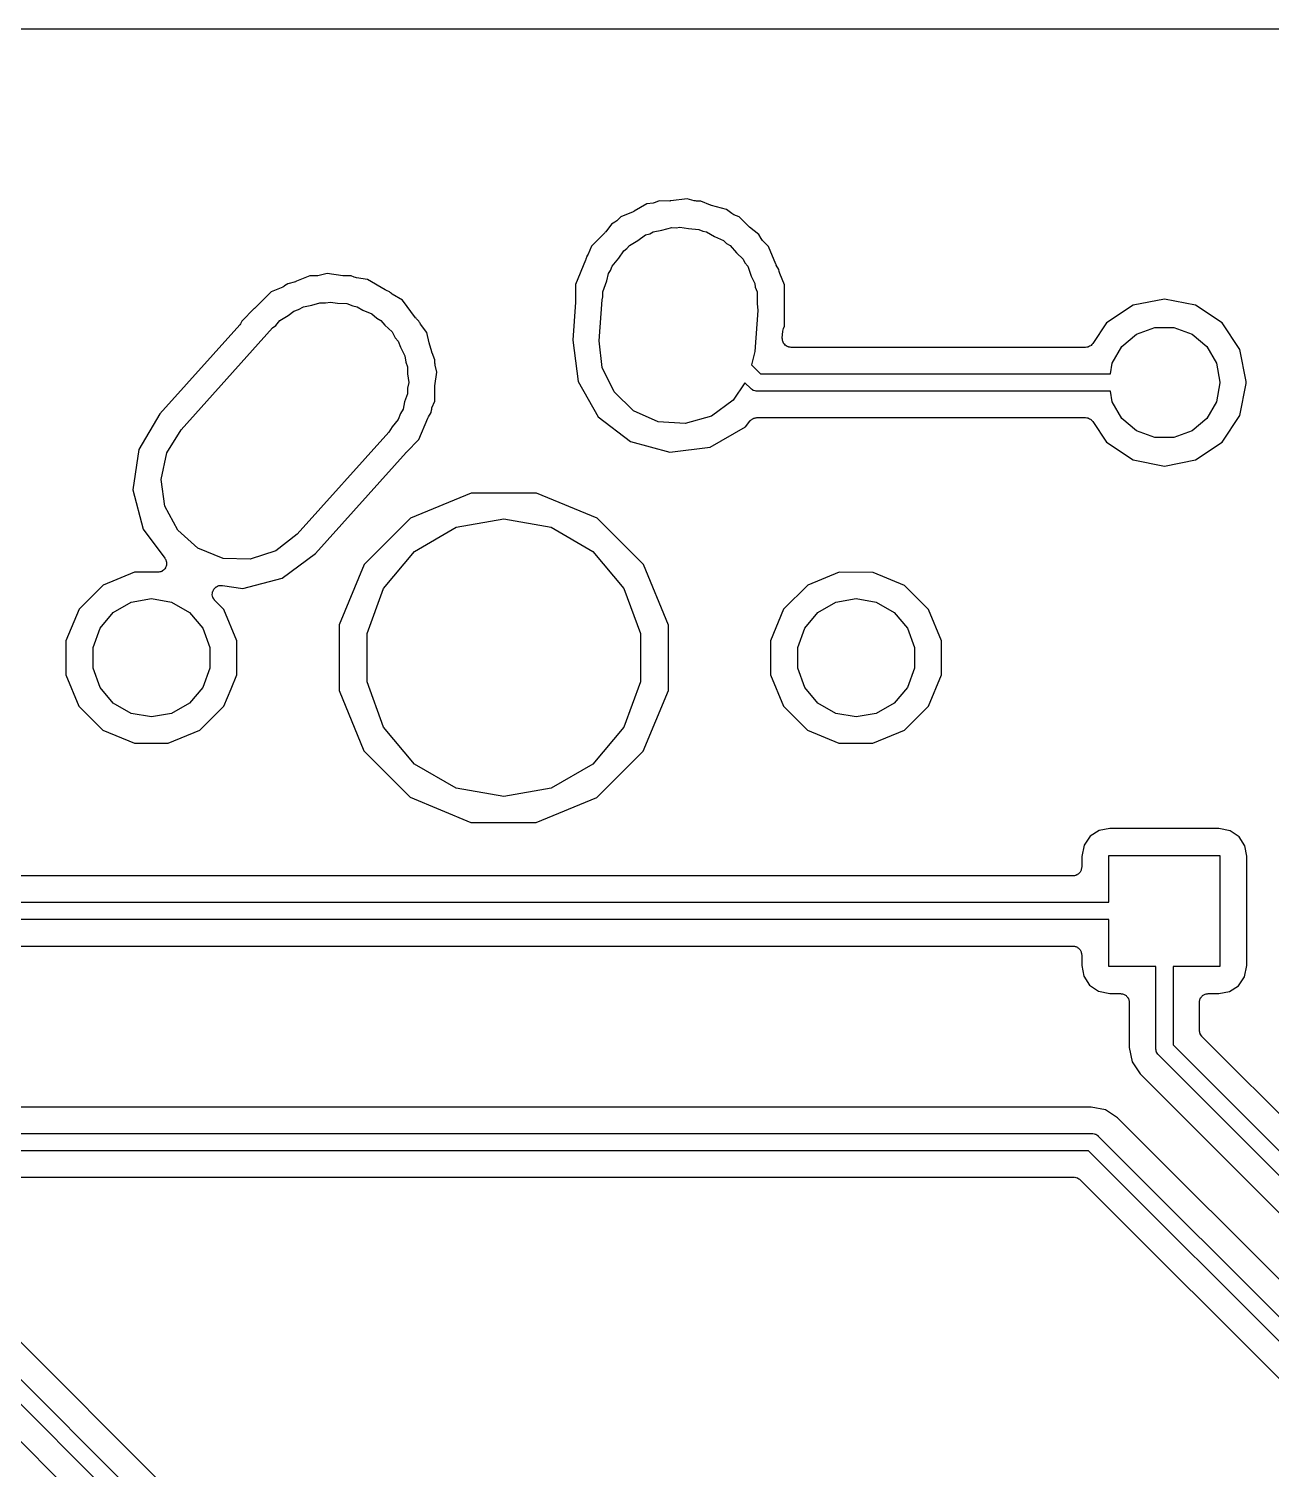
# Model space of a CAD drawing. Extents: x 29 to 257, y -104 to -29.
# Drawn here: x 221.75 to 239.67, y -49.8 to -29.03 of the extents above; entities that cross this region are included whole.
import ezdxf

# ---------------------------------------------------------------- set-up
doc = ezdxf.new("R2010")
doc.units = 0
doc.header["$MEASUREMENT"] = 0
doc.layers.add('BLACK', color=7, linetype='CONTINUOUS')

msp = doc.modelspace()

# ---------------------------------------------------------------- linework, layer by layer
at = {"layer": 'Black'}
for p, q in [((31.0137, -29.031), (254.736, -29.031)), ((230.664, -31.557), (230.483, -31.6609)), ((230.753, -31.5457), (230.664, -31.557)), ((230.769, -31.5407), (230.753, -31.5457)), ((230.785, -31.5371), (230.769, -31.5407)), ((230.842, -31.5137), (230.785, -31.5371)), ((230.993, -31.5139), (230.842, -31.5137)), ((231.001, -31.5125), (230.993, -31.5139)), ((231.009, -31.5128), (231.001, -31.5125)), ((231.246, -31.4825), (231.009, -31.5128)), ((231.347, -31.5098), (231.246, -31.4825)), ((231.363, -31.5113), (231.347, -31.5098)), ((231.38, -31.5142), (231.363, -31.5113)), ((231.441, -31.5143), (231.38, -31.5142)), ((231.58, -31.5722), (231.441, -31.5143)), ((230.288, -31.7425), (230.23, -31.8009)), ((230.468, -31.6681), (230.288, -31.7425)), ((230.475, -31.6637), (230.468, -31.6681)), ((230.483, -31.6609), (230.475, -31.6637)), ((231.588, -31.5739), (231.58, -31.5722)), ((231.596, -31.5774), (231.588, -31.5739)), ((231.812, -31.6362), (231.596, -31.5774)), ((231.889, -31.6955), (231.812, -31.6362)), ((231.904, -31.7033), (231.889, -31.6955)), ((231.918, -31.7123), (231.904, -31.7033)), ((231.994, -31.744), (231.918, -31.7123)), ((232.132, -31.882), (231.994, -31.744)), ((230.059, -31.9707), (229.864, -32.1658)), ((230.064, -31.964), (230.059, -31.9707)), ((230.07, -31.9585), (230.064, -31.964)), ((230.155, -31.8486), (230.07, -31.9585)), ((230.203, -31.8212), (230.155, -31.8486)), ((230.216, -31.8105), (230.203, -31.8212)), ((230.23, -31.8009), (230.216, -31.8105)), ((230.705, -31.9871), (230.754, -31.9588)), ((230.754, -31.9588), (230.881, -31.9364)), ((230.881, -31.9364), (231.022, -31.8959)), ((231.022, -31.8959), (231.086, -31.9003)), ((231.086, -31.9003), (231.14, -31.8907)), ((231.14, -31.8907), (231.264, -31.9126)), ((231.264, -31.9126), (231.411, -31.9228)), ((231.411, -31.9228), (231.471, -31.949)), ((231.471, -31.949), (231.526, -31.9588)), ((231.526, -31.9588), (231.638, -32.0234)), ((232.139, -31.8867), (232.132, -31.882)), ((232.144, -31.8927), (232.139, -31.8867)), ((232.276, -31.9949), (232.144, -31.8927)), ((229.864, -32.1658), (229.817, -32.2789)), ((230.375, -32.2012), (230.414, -32.1549)), ((230.414, -32.1549), (230.534, -32.0858)), ((230.534, -32.0858), (230.646, -32.0039)), ((230.646, -32.0039), (230.705, -31.9871)), ((231.638, -32.0234), (231.769, -32.0813)), ((231.769, -32.0813), (231.814, -32.1247)), ((231.814, -32.1247), (231.866, -32.1549)), ((231.866, -32.1549), (231.955, -32.2607)), ((232.311, -32.0548), (232.276, -31.9949)), ((232.321, -32.0677), (232.311, -32.0548)), ((232.331, -32.0814), (232.321, -32.0677)), ((232.417, -32.168), (232.331, -32.0814)), ((232.523, -32.4233), (232.417, -32.168)), ((229.781, -32.3661), (229.634, -32.7191)), ((229.783, -32.3581), (229.781, -32.3661)), ((229.786, -32.3507), (229.783, -32.3581)), ((229.796, -32.3128), (229.786, -32.3507)), ((229.8, -32.3078), (229.796, -32.3128)), ((229.808, -32.293), (229.8, -32.3078)), ((229.817, -32.2789), (229.808, -32.293)), ((230.162, -32.4554), (230.26, -32.3391)), ((230.26, -32.3391), (230.33, -32.2339)), ((230.33, -32.2339), (230.375, -32.2012)), ((231.955, -32.2607), (232.05, -32.3525)), ((232.05, -32.3525), (232.075, -32.4045)), ((225.802, -32.5937), (225.613, -32.6719)), ((225.907, -32.5938), (225.802, -32.5937)), ((225.922, -32.5911), (225.907, -32.5938)), ((225.938, -32.5899), (225.922, -32.5911)), ((226.053, -32.5606), (225.938, -32.5899)), ((226.279, -32.5929), (226.053, -32.5606)), ((226.288, -32.5926), (226.279, -32.5929)), ((226.296, -32.5942), (226.288, -32.5926)), ((226.401, -32.5943), (226.296, -32.5942)), ((226.445, -32.6128), (226.401, -32.5943)), ((230.085, -32.6656), (230.112, -32.558)), ((230.112, -32.558), (230.139, -32.5178)), ((230.139, -32.5178), (230.162, -32.4554)), ((232.075, -32.4045), (232.118, -32.4554)), ((232.118, -32.4554), (232.17, -32.598)), ((232.17, -32.598), (232.221, -32.7035)), ((232.527, -32.4302), (232.523, -32.4233)), ((232.53, -32.4379), (232.527, -32.4302)), ((232.568, -32.504), (232.53, -32.4379)), ((232.571, -32.5282), (232.568, -32.504)), ((232.576, -32.5442), (232.571, -32.5282)), ((232.58, -32.5605), (232.576, -32.5442)), ((232.646, -32.7218), (232.58, -32.5605)), ((225.414, -32.7541), (225.248, -32.8225)), ((225.427, -32.7455), (225.414, -32.7541)), ((225.441, -32.7383), (225.427, -32.7455)), ((225.485, -32.706), (225.441, -32.7383)), ((225.596, -32.6776), (225.485, -32.706)), ((225.604, -32.6739), (225.596, -32.6776)), ((225.613, -32.6719), (225.604, -32.6739)), ((226.461, -32.6162), (226.445, -32.6128)), ((226.476, -32.6212), (226.461, -32.6162)), ((226.634, -32.6437), (226.476, -32.6212)), ((226.892, -32.7967), (226.634, -32.6437)), ((226.9, -32.7999), (226.892, -32.7967)), ((226.908, -32.8048), (226.9, -32.7999)), ((226.954, -32.824), (226.908, -32.8048)), ((229.634, -32.7191), (229.634, -32.9632)), ((230.028, -32.8239), (230.085, -32.6656)), ((232.221, -32.7035), (232.227, -32.7546)), ((232.227, -32.7546), (232.252, -32.8239)), ((232.646, -33.3209), (232.646, -32.7218)), ((225.248, -32.8225), (225.01, -33.0597)), ((225.714, -33.0388), (225.831, -33.0182)), ((225.831, -33.0182), (225.947, -32.9802)), ((225.947, -32.9802), (226.03, -32.983)), ((226.03, -32.983), (226.1, -32.9707)), ((226.1, -32.9707), (226.202, -32.9887)), ((226.202, -32.9887), (226.337, -32.9932)), ((226.337, -32.9932), (226.423, -33.0277)), ((226.967, -32.8364), (226.954, -32.824)), ((226.98, -32.8456), (226.967, -32.8364)), ((226.992, -32.8559), (226.98, -32.8456)), ((227.138, -32.9428), (226.992, -32.8559)), ((227.33, -33.199), (227.138, -32.9428)), ((229.634, -32.9718), (229.596, -33.5215)), ((229.634, -32.9632), (229.633, -32.9674)), ((229.633, -32.9674), (229.634, -32.9718)), ((229.977, -33.528), (230.018, -32.9372)), ((230.018, -32.9372), (230.028, -32.8976)), ((230.028, -32.8976), (230.028, -32.8239)), ((232.252, -32.8239), (232.252, -32.9924)), ((232.252, -32.9924), (232.263, -33.092)), ((237.674, -33.0168), (237.292, -33.2723)), ((238.125, -32.9271), (237.674, -33.0168)), ((238.576, -33.0168), (238.125, -32.9271)), ((238.958, -33.2723), (238.576, -33.0168)), ((225.004, -33.0659), (224.824, -33.2458)), ((225.006, -33.063), (225.004, -33.0659)), ((225.009, -33.0608), (225.006, -33.063)), ((225.01, -33.0597), (225.009, -33.0604)), ((225.009, -33.0604), (225.009, -33.0608)), ((225.374, -33.2349), (225.493, -33.1662)), ((225.493, -33.1662), (225.575, -33.1016)), ((225.575, -33.1016), (225.643, -33.0794)), ((225.643, -33.0794), (225.714, -33.0388)), ((226.423, -33.0277), (226.486, -33.0388)), ((226.486, -33.0388), (226.567, -33.0857)), ((226.567, -33.0857), (226.7, -33.1389)), ((226.7, -33.1389), (226.772, -33.2041)), ((226.772, -33.2041), (226.826, -33.2349)), ((227.337, -33.2051), (227.33, -33.199)), ((227.342, -33.2125), (227.337, -33.2051)), ((227.377, -33.248), (227.342, -33.2125)), ((232.263, -33.092), (232.222, -33.6828)), ((224.793, -33.3015), (223.643, -34.583)), ((223.947, -34.8147), (225.268, -33.3427)), ((224.804, -33.2833), (224.793, -33.3015)), ((224.816, -33.2653), (224.804, -33.2833)), ((224.824, -33.2458), (224.816, -33.2653)), ((225.268, -33.3427), (225.314, -33.3069)), ((225.314, -33.3069), (225.374, -33.2349)), ((226.826, -33.2349), (226.884, -33.3041)), ((226.884, -33.3041), (226.991, -33.3999)), ((226.991, -33.3999), (227.037, -33.4863)), ((227.384, -33.2642), (227.377, -33.248)), ((227.393, -33.2776), (227.384, -33.2642)), ((227.4, -33.2919), (227.393, -33.2776)), ((227.49, -33.4122), (227.4, -33.2919)), ((227.527, -33.5567), (227.49, -33.4122)), ((232.617, -33.4895), (232.624, -33.3905)), ((232.624, -33.3905), (232.629, -33.3705)), ((232.629, -33.3705), (232.633, -33.3505)), ((232.633, -33.3505), (232.646, -33.3209)), ((237.292, -33.2723), (237.094, -33.5688)), ((237.512, -33.614), (237.725, -33.4354)), ((237.725, -33.4354), (237.986, -33.3403)), ((237.986, -33.3403), (238.264, -33.3403)), ((238.264, -33.3403), (238.525, -33.4354)), ((238.525, -33.4354), (238.738, -33.614)), ((239.214, -33.6546), (238.958, -33.2723)), ((227.037, -33.4863), (227.078, -33.5354)), ((227.078, -33.5354), (227.11, -33.6234)), ((227.11, -33.6234), (227.175, -33.7445)), ((227.561, -33.6882), (227.527, -33.5567)), ((229.596, -33.5215), (229.672, -34.116)), ((230.019, -33.9165), (229.977, -33.528)), ((232.619, -33.5049), (232.617, -33.4895)), ((232.619, -33.5203), (232.619, -33.5049)), ((232.621, -33.5267), (232.619, -33.5203)), ((232.622, -33.5334), (232.621, -33.5267)), ((232.629, -33.5472), (232.622, -33.5334)), ((232.634, -33.5617), (232.629, -33.5472)), ((232.638, -33.5669), (232.634, -33.5617)), ((232.641, -33.573), (232.638, -33.5669)), ((232.652, -33.5837), (232.641, -33.573)), ((232.662, -33.5955), (232.652, -33.5837)), ((232.668, -33.5989), (232.662, -33.5955)), ((232.673, -33.6036), (232.668, -33.5989)), ((232.687, -33.6099), (232.673, -33.6036)), ((232.7, -33.6176), (232.687, -33.6099)), ((232.707, -33.6188), (232.7, -33.6176)), ((232.713, -33.6215), (232.707, -33.6188)), ((232.729, -33.6226), (232.713, -33.6215)), ((232.744, -33.6253), (232.729, -33.6226)), ((236.988, -33.6253), (232.744, -33.6253)), ((237.006, -33.6221), (236.988, -33.6253)), ((237.023, -33.6202), (237.006, -33.6221)), ((237.027, -33.6183), (237.023, -33.6202)), ((237.031, -33.6176), (237.027, -33.6183)), ((237.047, -33.6086), (237.031, -33.6176)), ((237.063, -33.6007), (237.047, -33.6086)), ((237.066, -33.5976), (237.063, -33.6007)), ((237.07, -33.5955), (237.066, -33.5976)), ((237.081, -33.5818), (237.07, -33.5955)), ((237.094, -33.5688), (237.081, -33.5818)), ((237.373, -33.8546), (237.512, -33.614)), ((238.738, -33.614), (238.877, -33.8546)), ((227.175, -33.7445), (227.188, -33.8373)), ((227.188, -33.8373), (227.212, -33.9039)), ((227.564, -33.6964), (227.561, -33.6882)), ((227.566, -33.7052), (227.564, -33.6964)), ((227.606, -33.8018), (227.566, -33.7052)), ((227.606, -33.85), (227.606, -33.8018)), ((227.609, -33.8657), (227.606, -33.85)), ((232.222, -33.6828), (232.174, -33.877)), ((239.306, -34.1181), (239.214, -33.6546)), ((227.212, -33.9039), (227.212, -34.0076)), ((227.212, -34.0076), (227.23, -34.1313)), ((227.607, -34.1783), (227.636, -33.9806)), ((227.61, -33.8816), (227.609, -33.8657)), ((227.636, -33.9806), (227.61, -33.8816)), ((230.19, -34.2675), (230.019, -33.9165)), ((232.174, -33.877), (232.303, -34.0063)), ((232.303, -34.0063), (237.347, -34.0063)), ((237.347, -34.0063), (237.373, -33.8546)), ((238.877, -33.8546), (238.925, -34.1282)), ((227.23, -34.1313), (227.212, -34.2149)), ((227.212, -34.2149), (227.212, -34.2961)), ((227.606, -34.1962), (227.607, -34.1873)), ((227.606, -34.4009), (227.606, -34.1962)), ((227.607, -34.1873), (227.607, -34.1783)), ((229.672, -34.116), (229.964, -34.6251)), ((230.471, -34.5387), (230.19, -34.2675)), ((232.078, -34.1353), (231.91, -34.3861)), ((232.163, -34.2196), (232.078, -34.1353)), ((232.167, -34.2228), (232.163, -34.2196)), ((232.171, -34.227), (232.167, -34.2228)), ((232.185, -34.2352), (232.171, -34.227)), ((232.198, -34.2445), (232.185, -34.2352)), ((232.204, -34.246), (232.198, -34.2445)), ((232.208, -34.2487), (232.204, -34.246)), ((232.225, -34.2515), (232.208, -34.2487)), ((232.24, -34.2558), (232.225, -34.2515)), ((232.246, -34.2553), (232.24, -34.2558)), ((232.251, -34.2563), (232.246, -34.2553)), ((237.347, -34.2563), (232.251, -34.2563)), ((237.373, -34.4079), (237.347, -34.2563)), ((238.925, -34.1343), (238.877, -34.4079)), ((238.925, -34.1282), (238.925, -34.1343)), ((239.214, -34.6079), (239.306, -34.1444)), ((239.306, -34.1444), (239.306, -34.1181)), ((227.171, -34.4078), (227.149, -34.5136)), ((227.212, -34.2961), (227.171, -34.4078)), ((227.565, -34.4979), (227.606, -34.4009)), ((231.91, -34.3861), (231.594, -34.6161)), ((237.512, -34.6485), (237.373, -34.4079)), ((238.877, -34.4079), (238.738, -34.6485)), ((223.643, -34.583), (223.338, -35.0987)), ((227.078, -34.6646), (226.99, -34.77)), ((227.11, -34.5764), (227.078, -34.6646)), ((227.149, -34.5136), (227.11, -34.5764)), ((227.376, -34.9542), (227.505, -34.6441)), ((227.505, -34.6441), (227.51, -34.6365)), ((227.51, -34.6365), (227.513, -34.6281)), ((227.513, -34.6281), (227.552, -34.5613)), ((227.552, -34.5613), (227.557, -34.5286)), ((227.557, -34.5286), (227.562, -34.5134)), ((227.562, -34.5134), (227.565, -34.4979)), ((229.964, -34.6251), (230.428, -34.9838)), ((230.829, -34.6972), (230.471, -34.5387)), ((231.594, -34.6161), (231.218, -34.7241)), ((232.152, -34.6849), (232.154, -34.6836)), ((232.154, -34.6836), (232.155, -34.6805)), ((232.155, -34.6805), (232.164, -34.6734)), ((232.164, -34.6734), (232.17, -34.667)), ((232.17, -34.667), (232.176, -34.6633)), ((232.176, -34.6633), (232.183, -34.6568)), ((232.183, -34.6568), (232.185, -34.6561)), ((232.185, -34.6557), (232.187, -34.655)), ((232.185, -34.6561), (232.185, -34.6557)), ((232.187, -34.655), (232.19, -34.6529)), ((232.19, -34.6529), (232.2, -34.6494)), ((232.2, -34.6494), (232.208, -34.6449)), ((232.208, -34.6449), (232.215, -34.6436)), ((232.215, -34.6436), (232.224, -34.6401)), ((232.224, -34.6401), (232.226, -34.64)), ((232.226, -34.64), (232.226, -34.6397)), ((232.226, -34.6397), (232.226, -34.6397)), ((232.226, -34.6397), (232.229, -34.6397)), ((232.229, -34.6397), (232.232, -34.6387)), ((232.232, -34.6387), (232.242, -34.6389)), ((232.242, -34.6389), (232.251, -34.6373)), ((232.251, -34.6373), (236.988, -34.6373)), ((236.988, -34.6373), (237.006, -34.6404)), ((237.006, -34.6404), (237.023, -34.6423)), ((237.023, -34.6423), (237.027, -34.6442)), ((237.027, -34.6442), (237.031, -34.6449)), ((237.031, -34.6449), (237.047, -34.6539)), ((237.047, -34.6539), (237.063, -34.6618)), ((237.063, -34.6618), (237.066, -34.6649)), ((237.066, -34.6649), (237.07, -34.667)), ((237.07, -34.667), (237.081, -34.6807)), ((237.081, -34.6807), (237.094, -34.6937)), ((237.725, -34.8271), (237.512, -34.6485)), ((238.738, -34.6485), (238.525, -34.8271)), ((238.958, -34.9902), (239.214, -34.6079)), ((223.741, -35.1464), (223.947, -34.8147)), ((226.943, -34.8453), (225.622, -36.3173)), ((226.99, -34.77), (226.943, -34.8453)), ((231.218, -34.7241), (230.829, -34.6972)), ((231.576, -35.063), (232.085, -34.7714)), ((232.085, -34.7714), (232.15, -34.6865)), ((232.15, -34.6865), (232.152, -34.6851)), ((232.152, -34.6851), (232.152, -34.6849)), ((237.094, -34.6937), (237.292, -34.9902)), ((237.986, -34.9222), (237.725, -34.8271)), ((238.525, -34.8271), (238.264, -34.9222)), ((223.338, -35.0987), (223.254, -35.6794)), ((227.196, -35.1341), (227.376, -34.9542)), ((230.428, -34.9838), (230.994, -35.1375)), ((230.994, -35.1375), (231.576, -35.063)), ((237.292, -34.9902), (237.674, -35.2457)), ((238.264, -34.9222), (237.986, -34.9222)), ((238.576, -35.2457), (238.958, -34.9902)), ((223.66, -35.5287), (223.741, -35.1464)), ((225.885, -36.5946), (227.191, -35.1392)), ((227.191, -35.1392), (227.194, -35.137)), ((227.194, -35.137), (227.196, -35.1341)), ((237.674, -35.2457), (238.125, -35.3354)), ((238.125, -35.3354), (238.576, -35.2457)), ((223.254, -35.6794), (223.4, -36.2478)), ((223.715, -35.9155), (223.66, -35.5287)), ((223.899, -36.2601), (223.715, -35.9155)), ((228.13, -35.7247), (227.256, -36.0855)), ((229.074, -35.7255), (228.13, -35.7247)), ((229.947, -36.0878), (229.074, -35.7255)), ((227.256, -36.0855), (226.588, -36.753)), ((227.915, -36.2192), (228.6, -36.0985)), ((228.6, -36.0985), (229.285, -36.2192)), ((230.615, -36.7565), (229.947, -36.0878)), ((223.4, -36.2478), (223.713, -36.665)), ((224.19, -36.5211), (223.899, -36.2601)), ((225.622, -36.3173), (225.315, -36.5584)), ((227.313, -36.5667), (227.915, -36.2192)), ((229.285, -36.2192), (229.887, -36.5667)), ((224.553, -36.6668), (224.19, -36.5211)), ((223.713, -36.665), (223.716, -36.6719)), ((223.716, -36.6719), (223.721, -36.6778)), ((223.721, -36.6778), (223.726, -36.6914)), ((223.726, -36.6914), (223.733, -36.7044)), ((223.733, -36.7044), (223.733, -36.712)), ((223.733, -36.712), (223.736, -36.7192)), ((223.736, -36.7192), (223.736, -36.7337)), ((223.736, -36.7337), (223.738, -36.7482)), ((223.738, -36.7482), (223.736, -36.7557)), ((223.736, -36.7557), (223.736, -36.7633)), ((224.943, -36.6798), (224.553, -36.6668)), ((225.315, -36.5584), (224.943, -36.6798)), ((225.405, -36.954), (225.885, -36.5946)), ((226.588, -36.753), (226.226, -37.6255)), ((226.867, -37.0992), (227.313, -36.5667)), ((229.887, -36.5667), (230.333, -37.0992)), ((230.975, -37.6297), (230.615, -36.7565)), ((223.276, -36.8679), (222.823, -37.055)), ((223.611, -36.8682), (223.276, -36.8679)), ((223.618, -36.8668), (223.611, -36.8682)), ((223.626, -36.8673), (223.618, -36.8668)), ((223.64, -36.8631), (223.626, -36.8673)), ((223.654, -36.8606), (223.64, -36.8631)), ((223.661, -36.8567), (223.654, -36.8606)), ((223.668, -36.8545), (223.661, -36.8567)), ((223.68, -36.8458), (223.668, -36.8545)), ((223.693, -36.8385), (223.68, -36.8458)), ((223.697, -36.8327), (223.693, -36.8385)), ((223.704, -36.828), (223.697, -36.8327)), ((223.712, -36.8159), (223.704, -36.828)), ((223.721, -36.8048), (223.712, -36.8159)), ((223.724, -36.7976), (223.721, -36.8048)), ((223.728, -36.7911), (223.724, -36.7976)), ((223.731, -36.777), (223.728, -36.7911)), ((223.736, -36.7633), (223.731, -36.777)), ((224.837, -37.0994), (225.405, -36.954)), ((233.436, -36.8679), (232.983, -37.055)), ((233.926, -36.8683), (233.436, -36.8679)), ((234.379, -37.0563), (233.926, -36.8683)), ((222.823, -37.055), (222.476, -37.4013)), ((224.398, -37.1871), (224.4, -37.1686)), ((224.4, -37.1686), (224.402, -37.15)), ((224.402, -37.15), (224.404, -37.1469)), ((224.404, -37.1434), (224.413, -37.127)), ((224.404, -37.1469), (224.404, -37.1434)), ((224.413, -37.127), (224.421, -37.11)), ((224.421, -37.11), (224.423, -37.1076)), ((224.423, -37.1076), (224.425, -37.1045)), ((224.425, -37.1045), (224.439, -37.0921)), ((224.439, -37.0921), (224.452, -37.0789)), ((224.452, -37.0789), (224.455, -37.0774)), ((224.455, -37.0774), (224.458, -37.0751)), ((224.458, -37.0751), (224.475, -37.0681)), ((224.475, -37.0681), (224.492, -37.0603)), ((224.492, -37.0603), (224.495, -37.06)), ((224.495, -37.06), (224.499, -37.0587)), ((224.499, -37.0587), (224.517, -37.0581)), ((224.517, -37.0581), (224.536, -37.0565)), ((224.536, -37.0565), (224.539, -37.0574)), ((224.539, -37.0574), (224.543, -37.0573)), ((224.543, -37.0573), (224.837, -37.0994)), ((226.629, -37.7524), (226.867, -37.0992)), ((230.333, -37.0992), (230.571, -37.7524)), ((232.983, -37.055), (232.636, -37.4013)), ((234.725, -37.4031), (234.379, -37.0563)), ((222.971, -37.4457), (223.228, -37.2974)), ((223.228, -37.2974), (223.52, -37.2458)), ((223.52, -37.2458), (223.812, -37.2974)), ((223.812, -37.2974), (224.069, -37.4457)), ((224.398, -37.1905), (224.398, -37.1871)), ((224.398, -37.1939), (224.398, -37.1905)), ((224.403, -37.212), (224.398, -37.1939)), ((224.407, -37.2302), (224.403, -37.212)), ((224.409, -37.2332), (224.407, -37.2302)), ((224.41, -37.2365), (224.409, -37.2332)), ((224.42, -37.2519), (224.41, -37.2365)), ((224.43, -37.2677), (224.42, -37.2519)), ((224.433, -37.2699), (224.43, -37.2677)), ((224.435, -37.2727), (224.433, -37.2699)), ((224.565, -37.4031), (224.435, -37.2727)), ((233.131, -37.4457), (233.388, -37.2974)), ((233.388, -37.2974), (233.68, -37.2458)), ((233.68, -37.2458), (233.972, -37.2974)), ((233.972, -37.2974), (234.229, -37.4457)), ((222.476, -37.4013), (222.288, -37.8539)), ((222.78, -37.6729), (222.971, -37.4457)), ((224.069, -37.4457), (224.26, -37.6729)), ((224.752, -37.856), (224.565, -37.4031)), ((232.636, -37.4013), (232.448, -37.8539)), ((232.94, -37.6729), (233.131, -37.4457)), ((234.229, -37.4457), (234.42, -37.6729)), ((234.912, -37.856), (234.725, -37.4031)), ((222.679, -37.9517), (222.78, -37.6729)), ((224.26, -37.6729), (224.361, -37.9517)), ((226.226, -37.6255), (226.225, -38.5703)), ((226.629, -38.4476), (226.629, -37.7524)), ((230.571, -37.7524), (230.571, -38.4476)), ((230.975, -38.369), (230.975, -37.6297)), ((232.839, -37.9517), (232.94, -37.6729)), ((234.42, -37.6729), (234.521, -37.9517)), ((222.288, -37.8539), (222.288, -38.344)), ((222.679, -38.2483), (222.679, -37.9517)), ((224.361, -37.9517), (224.361, -38.2483)), ((224.752, -38.3461), (224.752, -37.856)), ((232.448, -37.8539), (232.448, -38.344)), ((232.839, -38.2483), (232.839, -37.9517)), ((234.521, -37.9517), (234.521, -38.2483)), ((234.912, -38.3461), (234.912, -37.856)), ((222.288, -38.344), (222.475, -38.7969)), ((222.78, -38.5271), (222.679, -38.2483)), ((224.361, -38.2483), (224.26, -38.5271)), ((224.668, -38.5468), (224.752, -38.3461)), ((230.974, -38.5745), (230.975, -38.369)), ((232.448, -38.344), (232.635, -38.7969)), ((232.94, -38.5271), (232.839, -38.2483)), ((234.521, -38.2483), (234.42, -38.5271)), ((234.724, -38.7987), (234.912, -38.3461)), ((222.971, -38.7543), (222.78, -38.5271)), ((224.26, -38.5271), (224.069, -38.7543)), ((224.564, -38.7987), (224.668, -38.5468)), ((226.225, -38.5703), (226.585, -39.4435)), ((226.867, -39.1008), (226.629, -38.4476)), ((230.571, -38.4476), (230.333, -39.1008)), ((230.612, -39.447), (230.974, -38.5745)), ((233.131, -38.7543), (232.94, -38.5271)), ((234.42, -38.5271), (234.229, -38.7543)), ((222.475, -38.7969), (222.821, -39.1437)), ((223.228, -38.9026), (222.971, -38.7543)), ((224.069, -38.7543), (223.812, -38.9026)), ((224.217, -39.145), (224.564, -38.7987)), ((232.635, -38.7969), (232.981, -39.1437)), ((233.388, -38.9026), (233.131, -38.7543)), ((234.229, -38.7543), (233.972, -38.9026)), ((234.377, -39.145), (234.724, -38.7987)), ((223.52, -38.9541), (223.228, -38.9026)), ((223.812, -38.9026), (223.52, -38.9541)), ((233.68, -38.9541), (233.388, -38.9026)), ((233.972, -38.9026), (233.68, -38.9541)), ((222.821, -39.1437), (223.274, -39.3317)), ((223.764, -39.3321), (224.217, -39.145)), ((227.313, -39.6332), (226.867, -39.1008)), ((230.333, -39.1008), (229.887, -39.6332)), ((232.981, -39.1437), (233.434, -39.3317)), ((233.924, -39.3321), (234.377, -39.145)), ((223.274, -39.3317), (223.764, -39.3321)), ((226.585, -39.4435), (227.253, -40.1122)), ((229.944, -40.1145), (230.612, -39.447)), ((233.434, -39.3317), (233.924, -39.3321)), ((227.915, -39.9808), (227.313, -39.6332)), ((229.887, -39.6332), (229.285, -39.9808)), ((228.6, -40.1015), (227.915, -39.9808)), ((229.285, -39.9808), (228.6, -40.1015)), ((227.253, -40.1122), (228.126, -40.4745)), ((229.07, -40.4753), (229.944, -40.1145)), ((228.126, -40.4745), (229.07, -40.4753)), ((237.054, -40.6729), (236.967, -40.8002)), ((237.185, -40.5889), (237.054, -40.6729)), ((237.337, -40.5603), (237.185, -40.5889)), ((238.912, -40.5603), (237.337, -40.5603)), ((239.076, -40.5935), (238.912, -40.5603)), ((239.203, -40.6804), (239.076, -40.5935)), ((239.287, -40.8109), (239.203, -40.6804)), ((236.967, -40.8002), (236.934, -40.964)), ((239.316, -40.9631), (239.287, -40.8109)), ((236.934, -41.1182), (236.932, -41.1292)), ((236.934, -40.964), (236.934, -41.1182)), ((237.325, -41.6262), (237.325, -40.9512)), ((237.325, -40.9512), (238.925, -40.9512)), ((238.925, -40.9512), (238.925, -42.5512)), ((239.316, -42.5385), (239.316, -40.9631)), ((236.807, -41.2452), (220.393, -41.2452)), ((236.818, -41.2433), (236.807, -41.2452)), ((236.829, -41.2433), (236.818, -41.2433)), ((236.84, -41.2395), (236.829, -41.2433)), ((236.85, -41.2376), (236.84, -41.2395)), ((236.86, -41.232), (236.85, -41.2376)), ((236.871, -41.2282), (236.86, -41.232)), ((236.879, -41.2211), (236.871, -41.2282)), ((236.889, -41.2155), (236.879, -41.2211)), ((236.896, -41.207), (236.889, -41.2155)), ((236.904, -41.1999), (236.896, -41.207)), ((236.91, -41.1903), (236.904, -41.1999)), ((236.917, -41.1818), (236.91, -41.1903)), ((236.921, -41.1713), (236.917, -41.1818)), ((236.926, -41.1617), (236.921, -41.1713)), ((236.928, -41.1507), (236.926, -41.1617)), ((236.932, -41.1403), (236.928, -41.1507)), ((236.932, -41.1292), (236.932, -41.1403)), ((219.875, -41.6262), (237.325, -41.6262)), ((237.325, -41.8762), (219.875, -41.8762)), ((237.325, -42.5512), (237.325, -41.8762)), ((220.393, -42.2572), (236.807, -42.2572)), ((236.807, -42.2572), (236.818, -42.2592)), ((236.818, -42.2592), (236.829, -42.2592)), ((236.829, -42.2592), (236.84, -42.263)), ((236.84, -42.263), (236.85, -42.2649)), ((236.85, -42.2649), (236.86, -42.2705)), ((236.86, -42.2705), (236.871, -42.2743)), ((236.871, -42.2743), (236.879, -42.2814)), ((236.879, -42.2814), (236.889, -42.287)), ((236.889, -42.287), (236.896, -42.2955)), ((236.896, -42.2955), (236.904, -42.3026)), ((236.904, -42.3026), (236.91, -42.3122)), ((236.91, -42.3122), (236.917, -42.3207)), ((236.917, -42.3207), (236.921, -42.3312)), ((236.921, -42.3312), (236.926, -42.3408)), ((236.926, -42.3408), (236.928, -42.3518)), ((236.928, -42.3518), (236.932, -42.3622)), ((236.932, -42.3622), (236.932, -42.3733)), ((236.932, -42.3733), (236.934, -42.3843)), ((236.934, -42.3843), (236.934, -42.5394)), ((236.934, -42.5394), (236.963, -42.6916)), ((238, -42.5512), (237.325, -42.5512)), ((238, -42.8012), (238, -42.5512)), ((238.925, -42.5512), (238.25, -42.5512)), ((238.25, -42.5512), (238.25, -42.8012)), ((239.283, -42.7023), (239.316, -42.5385)), ((236.963, -42.6916), (237.047, -42.8221)), ((239.196, -42.8296), (239.283, -42.7023)), ((237.047, -42.8221), (237.174, -42.909)), ((237.174, -42.909), (237.338, -42.9422)), ((237.338, -42.9422), (237.492, -42.9422)), ((237.492, -42.9422), (237.503, -42.9441)), ((237.503, -42.9441), (237.514, -42.9441)), ((237.514, -42.9441), (237.524, -42.9479)), ((237.524, -42.9479), (237.535, -42.9499)), ((237.535, -42.9499), (237.545, -42.9554)), ((237.545, -42.9554), (237.555, -42.9592)), ((237.555, -42.9592), (237.564, -42.9664)), ((237.564, -42.9664), (237.574, -42.9719)), ((237.574, -42.9719), (237.581, -42.9804)), ((237.581, -42.9804), (237.589, -42.9876)), ((237.589, -42.9876), (237.595, -42.9972)), ((238, -43.7338), (238, -42.8012)), ((238.25, -42.8012), (238.25, -43.682)), ((238.655, -42.9972), (238.661, -42.9876)), ((238.661, -42.9876), (238.669, -42.9804)), ((238.669, -42.9804), (238.676, -42.9719)), ((238.676, -42.9719), (238.686, -42.9664)), ((238.686, -42.9664), (238.694, -42.9592)), ((238.694, -42.9592), (238.705, -42.9554)), ((238.705, -42.9554), (238.715, -42.9499)), ((238.715, -42.9499), (238.726, -42.9479)), ((238.726, -42.9479), (238.736, -42.9441)), ((238.736, -42.9441), (238.747, -42.9441)), ((238.747, -42.9441), (238.758, -42.9422)), ((238.758, -42.9422), (238.913, -42.9422)), ((238.913, -42.9422), (239.065, -42.9136)), ((239.065, -42.9136), (239.196, -42.8296)), ((237.595, -42.9972), (237.602, -43.0057)), ((237.602, -43.0057), (237.606, -43.0161)), ((237.606, -43.0161), (237.611, -43.0258)), ((237.611, -43.0258), (237.613, -43.0367)), ((237.613, -43.0367), (237.617, -43.0471)), ((237.617, -43.0471), (237.617, -43.0583)), ((237.617, -43.0583), (237.619, -43.0692)), ((237.619, -43.0692), (237.619, -43.7212)), ((238.631, -43.0692), (238.633, -43.0583)), ((238.631, -43.4716), (238.631, -43.0692)), ((238.633, -43.0471), (238.637, -43.0367)), ((238.633, -43.0583), (238.633, -43.0471)), ((238.637, -43.0367), (238.639, -43.0258)), ((238.639, -43.0258), (238.644, -43.0161)), ((238.644, -43.0161), (238.648, -43.0057)), ((238.648, -43.0057), (238.655, -42.9972)), ((238.632, -43.4771), (238.631, -43.4716)), ((238.631, -43.4826), (238.632, -43.4771)), ((238.636, -43.4987), (238.631, -43.4826)), ((238.639, -43.515), (238.636, -43.4987)), ((238.641, -43.5198), (238.639, -43.515)), ((238.643, -43.5252), (238.641, -43.5198)), ((238.652, -43.5388), (238.643, -43.5252)), ((238.661, -43.5532), (238.652, -43.5388)), ((238.665, -43.5568), (238.661, -43.5532)), ((238.668, -43.5614), (238.665, -43.5568)), ((242.351, -47.2445), (238.668, -43.5614)), ((237.619, -43.7212), (237.66, -43.9264)), ((238.001, -43.7392), (238, -43.7338)), ((238, -43.7446), (238.001, -43.7392)), ((238.005, -43.7604), (238, -43.7446)), ((238.008, -43.7765), (238.005, -43.7604)), ((238.01, -43.7813), (238.008, -43.7765)), ((238.012, -43.7866), (238.01, -43.7813)), ((238.021, -43.8), (238.012, -43.7866)), ((238.029, -43.8141), (238.021, -43.8)), ((238.033, -43.8176), (238.029, -43.8141)), ((238.037, -43.8221), (238.033, -43.8176)), ((243.198, -48.9834), (238.037, -43.8221)), ((238.25, -43.682), (243.338, -48.77)), ((237.66, -43.9264), (237.776, -44.1004)), ((237.776, -44.1004), (242.92, -49.244)), ((237.072, -44.579), (203.97, -44.579)), ((237.278, -44.6198), (237.072, -44.579)), ((237.452, -44.736), (237.278, -44.6198)), ((244.433, -51.7176), (237.452, -44.736)), ((203.76, -44.96), (237.085, -44.96)), ((237.085, -44.96), (237.09, -44.961)), ((237.09, -44.961), (237.096, -44.9605)), ((237.096, -44.9605), (237.112, -44.9647)), ((237.112, -44.9647), (237.128, -44.9675)), ((237.128, -44.9675), (237.133, -44.9703)), ((237.133, -44.9703), (237.138, -44.9717)), ((237.138, -44.9717), (237.151, -44.9811)), ((237.151, -44.9811), (237.165, -44.9892)), ((237.165, -44.9892), (237.169, -44.9935)), ((237.169, -44.9935), (237.173, -44.9966)), ((237.173, -44.9966), (244.448, -52.2712)), ((237.033, -45.21), (203.708, -45.21)), ((244.27, -52.4465), (237.033, -45.21)), ((218.631, -45.5046), (225.398, -52.2712)), ((219.563, -45.591), (236.823, -45.591)), ((236.823, -45.591), (236.828, -45.592)), ((236.828, -45.592), (236.834, -45.5915)), ((236.834, -45.5915), (236.85, -45.5958)), ((236.85, -45.5958), (236.866, -45.5987)), ((236.866, -45.5987), (236.871, -45.6015)), ((236.871, -45.6015), (236.876, -45.6029)), ((236.876, -45.6029), (236.89, -45.6124)), ((236.89, -45.6124), (236.904, -45.6207)), ((236.904, -45.6207), (236.908, -45.625)), ((236.908, -45.625), (236.913, -45.6282)), ((236.913, -45.6282), (243.66, -52.3756)), ((225.22, -52.4465), (218.491, -45.718)), ((225.383, -51.7176), (219.473, -45.8078)), ((218.371, -46.1362), (224.61, -52.3756))]:
    msp.add_line(p, q, dxfattribs=at)

doc.saveas('drawing.dxf')
